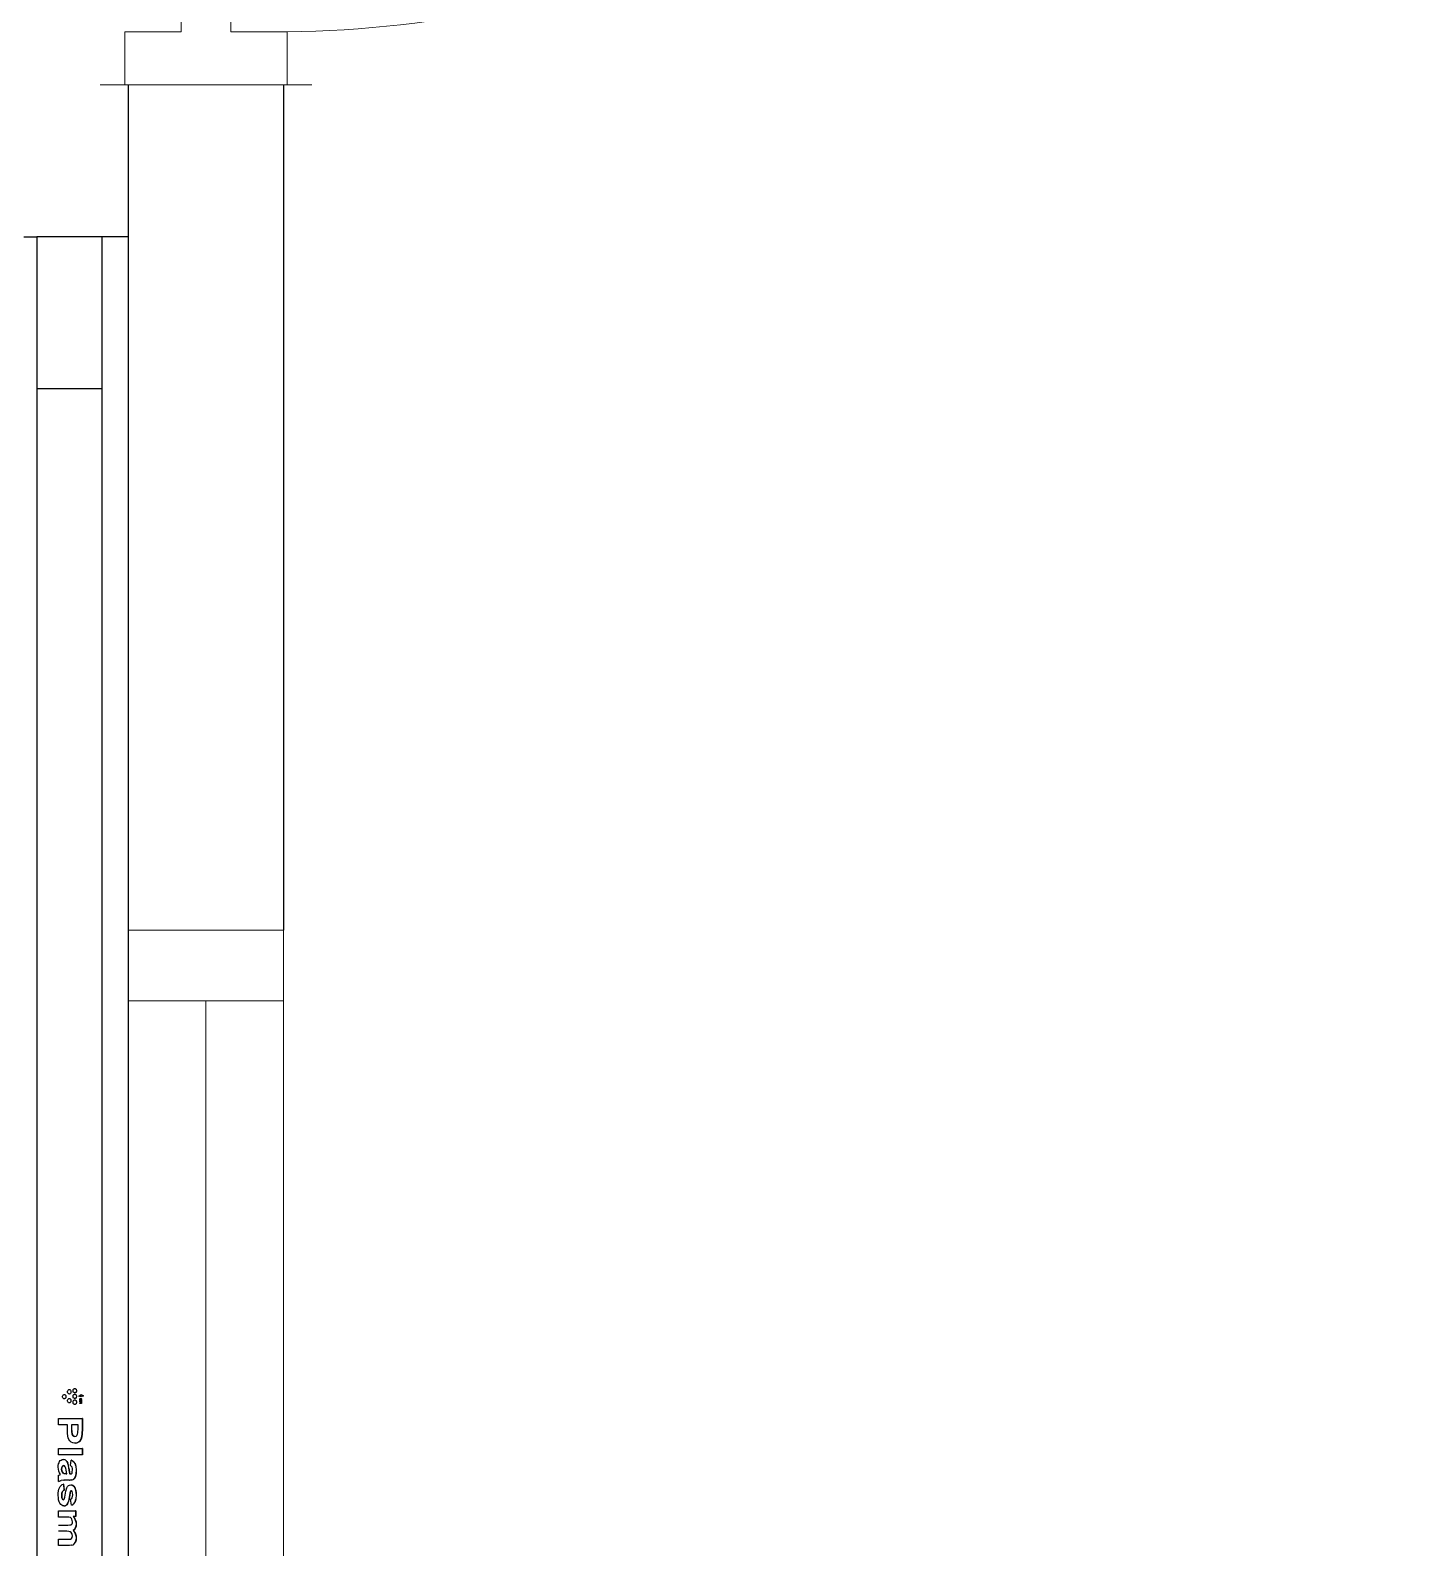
# Model space of a CAD drawing. Header units: inches. Extents: x -86493719 to 430035, y 21644 to 1519532.
# Drawn here: x 55510 to 56496, y 62443 to 63517 of the extents above; entities that cross this region are included whole.
import ezdxf

# ---------------------------------------------------------------- set-up
doc = ezdxf.new("R2010")
doc.units = ezdxf.units.IN
doc.header["$MEASUREMENT"] = 0
for name, color, linetype, lineweight in [('DR', 8, 'Continuous', 18), ('WIN', 8, 'Continuous', 18), ('windoor', 8, 'Continuous', 18)]:
    doc.layers.add(name, color=color, linetype=linetype, lineweight=lineweight)
doc.layers.add('Edges', color=7, linetype='Continuous')
doc.layers.add('partition', color=8, linetype='Continuous')

# ---------------------------------------------------------------- blocks, each defined once
blk = doc.blocks.new('D900')
at = {"layer": 'DR'}
for p, q in [((37.5, 915), (37.5, 115)), ((77.5, 915), (77.5, 115)), ((37.5, 190), (77.5, 190)), ((37.5, 115), (77.5, 115))]:
    blk.add_line(p, q, dxfattribs=at)
at = {"layer": 'DR', "color": 3}
for p, q in [((0, 132.5), (0, -17.5)), ((900, 132.5), (900, -17.5)), ((900, 115), (900, 0))]:
    blk.add_line(p, q, dxfattribs=at)
at = {"layer": 'DR'}
for points in [[(0, 0), (37.5, 0), (37.5, 40), (50, 40), (50, 75), (37.5, 75), (37.5, 115), (0, 115)], [(900, 0), (862.5, 0), (862.5, 40), (850, 40), (850, 75), (862.5, 75), (862.5, 115), (900, 115)]]:
    blk.add_lwpolyline(points, dxfattribs=at)
at = {"layer": 'DR', "color": 8}
blk.add_arc((51.9, 104.3), 810.7, 0.7553, 91.0145, dxfattribs=at)
blk = doc.blocks.new('1.0HP AIR CONDITION')
blk.add_line((-1371.2, 610.6), (-1371.2, 564.6))
at = {"layer": 'Edges'}
for p, q in [((-1478.9, 629.3), (409, 629.3)), ((-1478.9, 629.3), (-1478.9, 610.6)), ((-1478.9, 610.6), (409, 610.6)), ((-1478.9, 610.6), (-1478.9, 564.6)), ((-663.4, 591.4), (-663.3, 591.7)), ((-663.3, 591.1), (-663.4, 591.4)), ((-663.3, 591.7), (-663.2, 592)), ((-663.3, 591.7), (-663.3, 591.7)), ((-663.2, 590.9), (-663.3, 591.1)), ((-663.2, 592), (-662.9, 592.3)), ((-662.9, 592.3), (-662.6, 592.4)), ((-662.6, 592.4), (-662.2, 592.6)), ((-662.2, 592.6), (-661.8, 592.6)), ((-661.8, 592.6), (-661.3, 592.6)), ((-661.3, 592.6), (-661, 592.4)), ((-661, 592.4), (-660.6, 592.3)), ((-660.6, 592.3), (-660.4, 592)), ((-660.4, 592), (-660.2, 591.7)), ((-660.2, 591.1), (-660.4, 590.9)), ((-660.2, 591.7), (-660.2, 591.4)), ((-660.2, 591.7), (-660.2, 591.7)), ((-660.2, 591.4), (-660.2, 591.1)), ((-659.4, 591.4), (-659.3, 591.7)), ((-659.3, 591.1), (-659.4, 591.4)), ((-659.3, 591.7), (-659.2, 592)), ((-659.3, 591.7), (-659.3, 591.7)), ((-659.2, 590.9), (-659.3, 591.1)), ((-659.2, 592), (-658.9, 592.3)), ((-659, 596), (-658.1, 597.7)), ((-657.9, 594.3), (-659, 596)), ((-658.9, 592.3), (-658.6, 592.4)), ((-658.6, 592.4), (-658.2, 592.6)), ((-658.2, 592.6), (-657.8, 592.6)), ((-658.1, 597.7), (-657.4, 595.9)), ((-657.9, 594.3), (-658.1, 597.7)), ((-657.4, 595.9), (-657.9, 594.3)), ((-657.8, 592.6), (-657.4, 592.6)), ((-657.4, 592.6), (-657, 592.4)), ((-657, 592.4), (-656.6, 592.3)), ((-656.6, 592.3), (-656.4, 592)), ((-656.4, 592), (-656.2, 591.7)), ((-656.2, 591.1), (-656.4, 590.9)), ((-656.3, 595.8), (-656.2, 596)), ((-656.3, 595.7), (-656.3, 595.8)), ((-656.3, 595.5), (-656.3, 595.7)), ((-656.2, 595.3), (-656.3, 595.5)), ((-656.2, 596), (-656.1, 596.2)), ((-656.1, 595.1), (-656.2, 595.3)), ((-656.2, 591.7), (-656.2, 591.4)), ((-656.2, 591.7), (-656.2, 591.7)), ((-656.2, 591.4), (-656.2, 591.1)), ((-656.1, 596.2), (-655.9, 596.3)), ((-655.9, 595), (-656.1, 595.1)), ((-655.9, 596.3), (-655.7, 596.3)), ((-655.8, 595.8), (-655.9, 595.7)), ((-655.9, 595.7), (-655.8, 595.5)), ((-655.7, 595), (-655.9, 595)), ((-655.6, 596), (-655.8, 596)), ((-655.8, 596), (-655.8, 595.9)), ((-655.8, 595.9), (-655.8, 595.8)), ((-655.8, 595.5), (-655.8, 595.4)), ((-655.8, 595.4), (-655.8, 595.3)), ((-655.8, 595.3), (-655.6, 595.3)), ((-655.7, 596.3), (-655.5, 596.4)), ((-655.5, 594.9), (-655.7, 595)), ((-655.5, 596.1), (-655.6, 596)), ((-655.6, 595.3), (-655.5, 595.2)), ((-655.5, 596.4), (-655.3, 596.3)), ((-655.4, 596.1), (-655.5, 596.1)), ((-655.5, 595.2), (-655.4, 595.2)), ((-655.3, 595), (-655.5, 594.9)), ((-655.3, 596), (-655.4, 596.1)), ((-655.4, 595.2), (-655.3, 595.3)), ((-655.3, 596.3), (-655.1, 596.3)), ((-655.2, 596), (-655.3, 596)), ((-655.3, 595.3), (-655.2, 595.3)), ((-655.1, 595), (-655.3, 595)), ((-655.1, 595.9), (-655.2, 596)), ((-655.2, 595.3), (-655.1, 595.4)), ((-655.2, 591.7), (-655, 592)), ((-655.2, 591.4), (-655.2, 591.7)), ((-655.2, 591.7), (-655.2, 591.7)), ((-655.2, 591.1), (-655.2, 591.4)), ((-655, 590.9), (-655.2, 591.1)), ((-655.1, 596.3), (-655, 596.2)), ((-655.1, 595.8), (-655.1, 595.9)), ((-655.1, 595.7), (-655.1, 595.8)), ((-655.1, 595.5), (-655.1, 595.7)), ((-655.1, 595.4), (-655.1, 595.5)), ((-655, 595.1), (-655.1, 595)), ((-655, 596.2), (-654.8, 596.2)), ((-654.8, 595.1), (-655, 595.1)), ((-655, 592), (-654.8, 592.3)), ((-654.8, 596.2), (-654.7, 596.1)), ((-654.7, 595.3), (-654.8, 595.1)), ((-654.8, 592.3), (-654.4, 592.4)), ((-654.7, 596.1), (-654.7, 595.9)), ((-654.7, 595.9), (-654.6, 595.8)), ((-654.6, 595.5), (-654.7, 595.4)), ((-654.7, 595.4), (-654.7, 595.3)), ((-654.6, 595.8), (-654.6, 595.7)), ((-654.6, 595.7), (-654.6, 595.5)), ((-654.4, 592.4), (-654.1, 592.6)), ((-654.3, 595), (-654.3, 596.3)), ((-654.3, 596.3), (-653.9, 596.3)), ((-653.8, 595), (-654.3, 595)), ((-654.1, 592.6), (-653.6, 592.6)), ((-653.9, 596.3), (-653.9, 596.1)), ((-653.9, 596.1), (-653.7, 596.2)), ((-653.7, 596), (-653.8, 595.9)), ((-653.8, 595.9), (-653.8, 595.8)), ((-653.8, 595.8), (-653.8, 595.6)), ((-653.8, 595.6), (-653.8, 595)), ((-653.7, 596.2), (-653.6, 596.3)), ((-653.6, 596.1), (-653.7, 596)), ((-653.7, 596), (-653.7, 596)), ((-653.6, 596.3), (-653.5, 596.3)), ((-653.5, 596.1), (-653.6, 596.1)), ((-653.6, 592.6), (-653.2, 592.6)), ((-653.5, 596.3), (-653.3, 596.4)), ((-653.4, 596.1), (-653.5, 596.1)), ((-653.3, 596), (-653.4, 596.1)), ((-653.3, 596.4), (-653.2, 596.3)), ((-653.2, 595.9), (-653.3, 596)), ((-653.3, 596), (-653.3, 596)), ((-653.2, 596.3), (-653, 596.3)), ((-653.2, 595.8), (-653.2, 595.9)), ((-653.2, 595.7), (-653.2, 595.8)), ((-653.2, 595), (-653.2, 595.7)), ((-652.8, 595), (-653.2, 595)), ((-653.2, 592.6), (-652.8, 592.4)), ((-653, 596.3), (-652.9, 596.3)), ((-652.9, 596.3), (-652.9, 596.2)), ((-652.9, 596.2), (-652.8, 596.1)), ((-652.8, 596.1), (-652.8, 596.1)), ((-652.8, 596.1), (-652.8, 595.8)), ((-652.8, 595.8), (-652.8, 595)), ((-652.8, 592.4), (-652.5, 592.3)), ((-652.5, 592.3), (-652.3, 592)), ((-652.3, 592), (-652.1, 591.7)), ((-652.1, 591.1), (-652.3, 590.9)), ((-652.1, 591.7), (-652, 591.4)), ((-652.1, 591.7), (-652.1, 591.7)), ((-652, 591.4), (-652.1, 591.1)), ((-642.2, 596.8), (-634.7, 596.8)), ((-642.2, 596.8), (-642.2, 596.6)), ((-642.2, 596.6), (-634.7, 596.6)), ((-642.2, 580), (-642.2, 596.6)), ((-635.3, 593.8), (-637.5, 593.8)), ((-637.5, 593.8), (-637.5, 589.2)), ((-632, 593.7), (-635.3, 593.8)), ((-634.7, 596.8), (-631.2, 596.7)), ((-634.7, 596.6), (-631.2, 596.5)), ((-630.9, 593.4), (-632, 593.7)), ((-631.2, 596.7), (-629.2, 596.5)), ((-631.2, 596.5), (-629.2, 596.3)), ((-630.1, 592.9), (-630.9, 593.4)), ((-629.6, 592.3), (-630.1, 592.9)), ((-629.4, 591.5), (-629.6, 592.3)), ((-629.5, 591.1), (-629.4, 591.5)), ((-629.5, 590.9), (-629.5, 591.1)), ((-629.2, 596.5), (-627.4, 595.9)), ((-629.2, 596.3), (-627.4, 595.8)), ((-627.4, 595.9), (-625.9, 594.9)), ((-627.4, 595.8), (-625.9, 594.7)), ((-625.9, 594.9), (-625.4, 594.2)), ((-625.9, 594.9), (-625.9, 594.7)), ((-625.9, 594.7), (-625.4, 594)), ((-625.4, 594.2), (-625.4, 594)), ((-625.4, 594), (-624.9, 593.4)), ((-624.9, 593.4), (-624.9, 593.3)), ((-624.9, 593.3), (-624.7, 592.6)), ((-624.6, 591.5), (-624.8, 590.1)), ((-624.7, 592.6), (-624.7, 592.4)), ((-624.7, 592.4), (-624.6, 591.6)), ((-624.6, 591.6), (-624.6, 591.6)), ((-624.6, 591.5), (-624.6, 591.6)), ((-624.6, 591.6), (-624.6, 591.5)), ((-620.8, 596.8), (-616.4, 596.8)), ((-620.8, 596.8), (-620.8, 596.6)), ((-620.8, 596.6), (-616.4, 596.6)), ((-620.8, 580), (-620.8, 596.6)), ((-616.4, 596.8), (-616.4, 596.6)), ((-616.4, 596.6), (-616.4, 580)), ((-611.1, 591.1), (-611.7, 590.5)), ((-611.7, 590.4), (-611.1, 591)), ((-610.3, 591.6), (-611.1, 591.1)), ((-611.1, 591), (-610.3, 591.4)), ((-611.1, 591.1), (-611.1, 591)), ((-610.3, 591.6), (-609.4, 592)), ((-610.3, 591.4), (-609.4, 591.8)), ((-610.3, 591.6), (-610.3, 591.4)), ((-609.4, 592), (-608.3, 592.2)), ((-609.4, 591.8), (-608.3, 592.1)), ((-609.4, 592), (-609.4, 591.8)), ((-608.3, 592.2), (-605.5, 592.4)), ((-608.3, 592.1), (-605.5, 592.3)), ((-608.3, 592.2), (-608.3, 592.1)), ((-605.5, 592.4), (-602.9, 592.3)), ((-605.5, 592.3), (-602.9, 592.2)), ((-602.9, 592.3), (-601.1, 591.9)), ((-602.9, 592.2), (-601.1, 591.8)), ((-601.1, 591.9), (-601.1, 591.8)), ((-601.1, 591.9), (-599.9, 591.4)), ((-601.1, 591.8), (-599.9, 591.2)), ((-599.9, 591.4), (-599.9, 591.2)), ((-599.9, 591.4), (-599.1, 590.7)), ((-599.9, 591.2), (-599.1, 590.5)), ((-593.4, 591.4), (-594.1, 590.8)), ((-594.1, 590.7), (-593.4, 591.2)), ((-593.4, 591.4), (-592.4, 591.8)), ((-593.4, 591.2), (-592.4, 591.7)), ((-593.4, 591.4), (-593.4, 591.2)), ((-592.4, 591.8), (-591.2, 592.2)), ((-592.4, 591.7), (-591.2, 592)), ((-592.4, 591.8), (-592.4, 591.7)), ((-591.2, 592.2), (-589.8, 592.4)), ((-591.2, 592), (-589.8, 592.2)), ((-591.2, 592.2), (-591.2, 592)), ((-589.8, 592.4), (-588.1, 592.4)), ((-589.8, 592.4), (-589.8, 592.2)), ((-589.8, 592.2), (-588.1, 592.3)), ((-588.1, 592.4), (-585.1, 592.2)), ((-588.1, 592.3), (-585.1, 592.1)), ((-585.1, 592.2), (-584, 592)), ((-585.1, 592.1), (-584, 591.8)), ((-584, 592), (-583, 591.6)), ((-584, 592), (-584, 591.8)), ((-584, 591.8), (-583, 591.5)), ((-583, 591.6), (-583, 591.5)), ((-582.3, 591.2), (-583, 591.6)), ((-583, 591.5), (-582.3, 591)), ((-582.3, 591.2), (-582.3, 591)), ((-582.3, 591.2), (-581.6, 590.6)), ((-582.3, 591), (-581.6, 590.5)), ((-576.7, 592.2), (-572.6, 592.2)), ((-576.7, 592.2), (-576.7, 592)), ((-576.7, 592), (-572.6, 592)), ((-576.7, 580), (-576.7, 592)), ((-572.6, 592.2), (-572.6, 592)), ((-572.6, 592), (-572.6, 590.5)), ((-572.6, 590.4), (-571.5, 591.2)), ((-571.5, 591.4), (-572.4, 590.7)), ((-570.2, 592), (-571.5, 591.4)), ((-571.5, 591.2), (-570.2, 591.8)), ((-571.5, 591.4), (-571.5, 591.2)), ((-570.2, 592), (-568.9, 592.3)), ((-570.2, 591.8), (-568.9, 592.2)), ((-570.2, 592), (-570.2, 591.8)), ((-568.9, 592.3), (-567.4, 592.4)), ((-568.9, 592.2), (-567.4, 592.3)), ((-568.9, 592.3), (-568.9, 592.2)), ((-567.4, 592.4), (-565.9, 592.3)), ((-567.4, 592.4), (-567.4, 592.3)), ((-567.4, 592.3), (-565.9, 592.2)), ((-565.9, 592.3), (-564.7, 592)), ((-565.9, 592.3), (-565.9, 592.2)), ((-565.9, 592.2), (-564.7, 591.8)), ((-564.7, 592), (-564.7, 591.8)), ((-563.6, 591.4), (-564.7, 592)), ((-564.7, 591.8), (-563.6, 591.2)), ((-563.6, 591.4), (-563.6, 591.2)), ((-563.6, 591.4), (-562.8, 590.5)), ((-563.6, 591.2), (-562.7, 590.4)), ((-562.7, 590.4), (-561.6, 591.2)), ((-561.6, 591.4), (-562.5, 590.7)), ((-561.6, 591.4), (-560.4, 592)), ((-561.6, 591.2), (-560.4, 591.8)), ((-561.6, 591.4), (-561.6, 591.2)), ((-560.4, 592), (-559.1, 592.3)), ((-560.4, 591.8), (-559.1, 592.2)), ((-560.4, 592), (-560.4, 591.8)), ((-559.1, 592.3), (-557.7, 592.4)), ((-559.1, 592.2), (-557.7, 592.3)), ((-559.1, 592.3), (-559.1, 592.2)), ((-557.7, 592.4), (-556, 592.3)), ((-557.7, 592.4), (-557.7, 592.3)), ((-557.7, 592.3), (-556, 592.1)), ((-556, 592.3), (-554.6, 591.9)), ((-556, 592.3), (-556, 592.1)), ((-556, 592.1), (-554.6, 591.7)), ((-554.6, 591.9), (-554.6, 591.7)), ((-554.6, 591.7), (-553.5, 591.1)), ((-553.5, 591.2), (-554.2, 591.7)), ((-553.5, 591.2), (-553.5, 591.1)), ((-553.5, 591.2), (-552.7, 590.3)), ((-553.5, 591.1), (-552.7, 590.2)), ((-662.9, 590.6), (-663.2, 590.9)), ((-662.6, 590.4), (-662.9, 590.6)), ((-662.2, 590.3), (-662.6, 590.4)), ((-662.6, 587.9), (-662.4, 588.1)), ((-662.6, 587.6), (-662.6, 587.9)), ((-662.6, 587.3), (-662.6, 587.6)), ((-662.4, 587), (-662.6, 587.3)), ((-662.4, 588.1), (-662.1, 588.4)), ((-662.1, 586.7), (-662.4, 587)), ((-661.8, 590.3), (-662.2, 590.3)), ((-662.1, 588.4), (-661.8, 588.6)), ((-661.8, 586.6), (-662.1, 586.7)), ((-661.3, 590.3), (-661.8, 590.3)), ((-661.8, 588.6), (-661.4, 588.7)), ((-661.4, 586.4), (-661.8, 586.6)), ((-661.4, 588.7), (-661, 588.7)), ((-661, 586.4), (-661.4, 586.4)), ((-661, 590.4), (-661.3, 590.3)), ((-660.6, 590.6), (-661, 590.4)), ((-661, 588.7), (-660.6, 588.7)), ((-660.6, 586.4), (-661, 586.4)), ((-660.4, 590.9), (-660.6, 590.6)), ((-660.6, 588.7), (-660.2, 588.6)), ((-660.2, 586.6), (-660.6, 586.4)), ((-660.2, 588.6), (-659.9, 588.4)), ((-659.9, 586.7), (-660.2, 586.6)), ((-659.9, 588.4), (-659.6, 588.1)), ((-659.6, 587), (-659.9, 586.7)), ((-659.6, 588.1), (-659.5, 587.9)), ((-659.5, 587.3), (-659.6, 587)), ((-659.5, 587.9), (-659.4, 587.6)), ((-659.4, 587.6), (-659.5, 587.3)), ((-658.9, 590.6), (-659.2, 590.9)), ((-659.2, 584.3), (-659, 584.5)), ((-659.2, 584), (-659.2, 584.3)), ((-659.2, 583.7), (-659.2, 584)), ((-659, 583.4), (-659.2, 583.7)), ((-659, 584.5), (-658.7, 584.8)), ((-658.7, 583.1), (-659, 583.4)), ((-658.6, 590.4), (-658.9, 590.6)), ((-658.7, 584.8), (-658.4, 585)), ((-658.4, 583), (-658.7, 583.1)), ((-658.2, 590.3), (-658.6, 590.4)), ((-658.4, 585), (-658, 585.1)), ((-658, 582.8), (-658.4, 583)), ((-657.8, 590.3), (-658.2, 590.3)), ((-658, 585.1), (-657.6, 585.1)), ((-657.6, 582.8), (-658, 582.8)), ((-657.4, 590.3), (-657.8, 590.3)), ((-657.6, 585.1), (-657.2, 585.1)), ((-657.2, 582.8), (-657.6, 582.8)), ((-657, 590.4), (-657.4, 590.3)), ((-657.2, 585.1), (-656.8, 585)), ((-656.8, 583), (-657.2, 582.8)), ((-656.6, 590.6), (-657, 590.4)), ((-656.8, 585), (-656.5, 584.8)), ((-656.5, 583.1), (-656.8, 583)), ((-656.4, 590.9), (-656.6, 590.6)), ((-656.5, 584.8), (-656.2, 584.5)), ((-656.2, 583.4), (-656.5, 583.1)), ((-656.3, 587.9), (-656.1, 588.1)), ((-656.3, 587.6), (-656.3, 587.9)), ((-656.3, 587.3), (-656.3, 587.6)), ((-656.1, 587), (-656.3, 587.3)), ((-656.2, 584.5), (-656.1, 584.3)), ((-656.1, 583.7), (-656.2, 583.4)), ((-656.1, 588.1), (-655.9, 588.4)), ((-655.9, 586.7), (-656.1, 587)), ((-656.1, 584.3), (-656, 584)), ((-656, 584), (-656.1, 583.7)), ((-655.9, 588.4), (-655.5, 588.6)), ((-655.5, 586.6), (-655.9, 586.7)), ((-655.5, 588.6), (-655.1, 588.7)), ((-655.1, 586.4), (-655.5, 586.6)), ((-655.1, 588.7), (-654.7, 588.7)), ((-654.7, 586.4), (-655.1, 586.4)), ((-654.8, 590.6), (-655, 590.9)), ((-654.4, 590.4), (-654.8, 590.6)), ((-654.7, 588.7), (-654.3, 588.7)), ((-654.3, 586.4), (-654.7, 586.4)), ((-654.1, 590.3), (-654.4, 590.4)), ((-654.3, 588.7), (-653.9, 588.6)), ((-653.9, 586.6), (-654.3, 586.4)), ((-653.6, 590.3), (-654.1, 590.3)), ((-653.9, 588.6), (-653.6, 588.4)), ((-653.6, 586.7), (-653.9, 586.6)), ((-653.2, 590.3), (-653.6, 590.3)), ((-653.6, 588.4), (-653.3, 588.1)), ((-653.3, 587), (-653.6, 586.7)), ((-653.3, 588.1), (-653.2, 587.9)), ((-653.2, 587.3), (-653.3, 587)), ((-652.8, 590.4), (-653.2, 590.3)), ((-653.2, 587.9), (-653.1, 587.6)), ((-653.1, 587.6), (-653.2, 587.3)), ((-652.5, 590.6), (-652.8, 590.4)), ((-652.3, 590.9), (-652.5, 590.6)), ((-637.5, 589.2), (-635, 589.2)), ((-637.5, 589.2), (-637.5, 589.1)), ((-637.5, 589.1), (-635, 589.1)), ((-634.5, 586.2), (-637.5, 586.2)), ((-637.5, 586.2), (-637.5, 580)), ((-635, 589.2), (-632.7, 589.3)), ((-635, 589.1), (-632.7, 589.1)), ((-631.7, 586.3), (-634.5, 586.2)), ((-632.7, 589.3), (-631.3, 589.5)), ((-632.7, 589.1), (-631.3, 589.3)), ((-632.7, 589.3), (-632.7, 589.1)), ((-629.7, 586.5), (-631.7, 586.3)), ((-631.3, 589.5), (-630.5, 589.8)), ((-631.3, 589.3), (-630.5, 589.7)), ((-631.3, 589.5), (-631.3, 589.3)), ((-630.5, 589.8), (-629.9, 590.3)), ((-630.5, 589.7), (-629.9, 590.1)), ((-630.5, 589.8), (-630.5, 589.7)), ((-629.7, 590.6), (-629.9, 590.3)), ((-629.9, 590.3), (-629.9, 590.1)), ((-629.7, 590.6), (-629.5, 590.7)), ((-628.5, 586.8), (-629.7, 586.5)), ((-629.5, 590.9), (-629.5, 590.7)), ((-627.3, 587.3), (-628.5, 586.8)), ((-626.2, 588), (-627.3, 587.3)), ((-625.4, 588.9), (-626.2, 588)), ((-624.8, 590.1), (-625.4, 588.9)), ((-612.9, 584.4), (-613.1, 583.4)), ((-613.1, 583.3), (-613.1, 583.4)), ((-613, 582.5), (-613.1, 583.3)), ((-612.7, 581.8), (-613, 582.5)), ((-612.5, 585.1), (-612.9, 584.4)), ((-612.3, 581.2), (-612.7, 581.8)), ((-612.6, 589), (-611.9, 590.3)), ((-612.6, 589), (-612.6, 588.9)), ((-608.7, 588.3), (-612.6, 588.9)), ((-612.5, 585.1), (-612.4, 585.2)), ((-612.5, 585.1), (-612.4, 585.1)), ((-611.6, 585.9), (-612.4, 585.2)), ((-612.4, 585.1), (-611.6, 585.8)), ((-612.4, 585.2), (-612.4, 585.1)), ((-611.6, 580.7), (-612.3, 581.2)), ((-611.9, 590.3), (-611.7, 590.5)), ((-611.9, 590.3), (-611.7, 590.4)), ((-611.7, 590.5), (-611.7, 590.4)), ((-611.6, 585.9), (-610.5, 586.5)), ((-611.6, 585.8), (-610.5, 586.3)), ((-611.6, 585.9), (-611.6, 585.8)), ((-610.8, 580.3), (-611.6, 580.7)), ((-609.9, 579.9), (-610.8, 580.3)), ((-609.1, 586.9), (-610.5, 586.5)), ((-610.5, 586.3), (-609.1, 586.7)), ((-610.5, 586.5), (-610.5, 586.3)), ((-607, 587.2), (-609.1, 586.9)), ((-609.1, 586.7), (-607, 587)), ((-609.1, 586.9), (-609.1, 586.7)), ((-608.2, 589), (-608.7, 588.3)), ((-608.5, 584.2), (-608.7, 583.7)), ((-608.6, 583.5), (-608.7, 583.7)), ((-608.7, 583.7), (-608.7, 583.6)), ((-608.7, 583.6), (-608.6, 583.5)), ((-608.6, 583.5), (-608.5, 583.1)), ((-607.8, 584.7), (-608.5, 584.2)), ((-608, 582.6), (-608.5, 583.1)), ((-608.5, 583.1), (-608.5, 583)), ((-608.5, 583), (-608, 582.4)), ((-607.6, 589.5), (-608.2, 589)), ((-608, 582.6), (-607.2, 582.2)), ((-608, 582.6), (-608, 582.4)), ((-608, 582.4), (-607.2, 582.1)), ((-607, 585), (-607.8, 584.7)), ((-606.8, 589.8), (-607.6, 589.5)), ((-607.2, 582.2), (-606.3, 582.1)), ((-607.2, 582.2), (-607.2, 582.1)), ((-607.2, 582.1), (-606.3, 581.9)), ((-607, 587.2), (-604.4, 587.6)), ((-607, 587), (-604.4, 587.4)), ((-605.5, 585.3), (-607, 585)), ((-605.8, 589.8), (-606.8, 589.8)), ((-606.3, 582.1), (-605.1, 582.2)), ((-606.3, 581.9), (-605.1, 582.1)), ((-606.3, 582.1), (-606.3, 581.9)), ((-604.3, 589.7), (-605.8, 589.8)), ((-602.8, 585.7), (-605.5, 585.3)), ((-605.1, 582.2), (-604, 582.7)), ((-605.1, 582.1), (-604, 582.5)), ((-605.1, 582.2), (-605.1, 582.1)), ((-603.6, 580.6), (-604.8, 580.1)), ((-604.4, 587.6), (-602.8, 588)), ((-604.4, 587.4), (-602.8, 587.8)), ((-603.4, 589.5), (-604.3, 589.7)), ((-604, 582.7), (-603.3, 583.1)), ((-604, 582.5), (-603.3, 583)), ((-604, 582.7), (-604, 582.5)), ((-602.4, 581.3), (-603.6, 580.6)), ((-602.9, 588.9), (-603.4, 589.5)), ((-603.1, 583.6), (-603.3, 583.1)), ((-603.3, 583.1), (-603.3, 583)), ((-603.1, 583.6), (-603, 583.7)), ((-603.1, 583.6), (-603, 583.6)), ((-602.8, 585.3), (-603, 583.7)), ((-603, 583.6), (-603, 583.7)), ((-602.8, 588.1), (-602.9, 588.9)), ((-602.8, 588), (-602.8, 588.1)), ((-602.8, 588), (-602.8, 587.8)), ((-602.8, 585.3), (-602.8, 585.7)), ((-602.3, 580.9), (-602.4, 581.3)), ((-601.9, 580), (-602.3, 580.9)), ((-599.1, 590.7), (-599.1, 590.5)), ((-598.9, 590.3), (-599.1, 590.7)), ((-599.1, 590.5), (-598.9, 590.3)), ((-598.6, 589.6), (-598.9, 590.3)), ((-598.6, 589.4), (-598.6, 589.6)), ((-598.6, 588.8), (-598.6, 589.4)), ((-598.6, 588.8), (-598.5, 588.1)), ((-598.5, 587.8), (-598.5, 588.1)), ((-598.5, 587.8), (-598.5, 583.9)), ((-598.5, 583.8), (-598.5, 583.9)), ((-598.5, 583.8), (-598.3, 581.7)), ((-598.3, 581.6), (-598.3, 581.7)), ((-597.5, 580.1), (-598.3, 581.6)), ((-591.3, 584), (-595.7, 583.6)), ((-595.7, 583.4), (-591.3, 583.9)), ((-595.7, 583.6), (-595.7, 583.4)), ((-595.3, 582.6), (-595.7, 583.4)), ((-594.7, 581.9), (-595.3, 582.6)), ((-595.1, 588.9), (-595, 589.3)), ((-595.1, 588.7), (-595.1, 588.9)), ((-595.1, 588.6), (-595.1, 588.7)), ((-595, 587.8), (-595.1, 588.6)), ((-595, 589.5), (-594.6, 590)), ((-595, 589.5), (-595, 589.3)), ((-594.6, 587), (-595, 587.8)), ((-594, 581.2), (-594.7, 581.9)), ((-594.1, 590.8), (-594.6, 590.2)), ((-594.6, 590), (-594.1, 590.7)), ((-594.6, 590.2), (-594.6, 590)), ((-594, 586.4), (-594.6, 587)), ((-594.1, 590.8), (-594.1, 590.7)), ((-593.1, 585.9), (-594, 586.4)), ((-593.1, 580.7), (-594, 581.2)), ((-590.7, 585.1), (-593.1, 585.9)), ((-592, 580.2), (-593.1, 580.7)), ((-590.8, 579.9), (-592, 580.2)), ((-591.3, 584), (-591.3, 583.9)), ((-591.1, 583.7), (-591.3, 584)), ((-591.3, 583.9), (-591.1, 583.7)), ((-591.1, 583.7), (-590.8, 583.2)), ((-590.9, 589.4), (-591, 589.1)), ((-590.9, 588.9), (-591, 589.1)), ((-591, 589.1), (-591, 589)), ((-591, 589), (-590.9, 588.9)), ((-590.5, 589.6), (-590.9, 589.4)), ((-590.9, 588.9), (-590.9, 588.8)), ((-590.9, 588.8), (-590.9, 588.7)), ((-590.6, 588.6), (-590.9, 588.8)), ((-590.9, 588.7), (-590.6, 588.4)), ((-590.8, 583.2), (-590.1, 582.6)), ((-590.8, 583.2), (-590.8, 583.1)), ((-590.8, 583.1), (-590.1, 582.5)), ((-586.4, 584.3), (-590.7, 585.1)), ((-590.6, 588.6), (-590.6, 588.4)), ((-589.2, 588.2), (-590.6, 588.6)), ((-590.6, 588.4), (-589.2, 588)), ((-589.5, 589.9), (-590.5, 589.6)), ((-590.1, 582.6), (-589.1, 582.3)), ((-590.1, 582.6), (-590.1, 582.5)), ((-590.1, 582.5), (-589.1, 582.1)), ((-588, 590), (-589.5, 589.9)), ((-589.2, 588.2), (-586.5, 587.7)), ((-589.2, 588), (-586.5, 587.5)), ((-589.1, 582.3), (-587.7, 582.2)), ((-589.1, 582.3), (-589.1, 582.1)), ((-589.1, 582.1), (-587.7, 582)), ((-586.8, 589.9), (-588, 590)), ((-587.7, 582.2), (-586.2, 582.3)), ((-587.7, 582.2), (-587.7, 582)), ((-587.7, 582), (-586.2, 582.1)), ((-585.9, 589.6), (-586.8, 589.9)), ((-586.5, 587.7), (-583.5, 587)), ((-586.5, 587.5), (-583.5, 586.9)), ((-584.9, 583.9), (-586.4, 584.3)), ((-586.2, 582.3), (-585.2, 582.6)), ((-586.2, 582.1), (-585.2, 582.4)), ((-586.2, 582.3), (-586.2, 582.1)), ((-585.3, 589.2), (-585.9, 589.6)), ((-584.9, 588.5), (-585.3, 589.2)), ((-585.2, 582.6), (-584.7, 583)), ((-585.2, 582.4), (-584.7, 582.8)), ((-585.2, 582.6), (-585.2, 582.4)), ((-580.7, 589.1), (-584.9, 588.5)), ((-584.7, 583.6), (-584.9, 583.9)), ((-584.6, 583.3), (-584.7, 583.6)), ((-584.7, 583), (-584.6, 583.3)), ((-584.7, 583), (-584.7, 582.8)), ((-583.2, 580.4), (-584.4, 580)), ((-583.5, 587), (-581.6, 586.3)), ((-583.5, 586.9), (-581.6, 586.1)), ((-582.1, 580.9), (-583.2, 580.4)), ((-581.2, 581.5), (-582.1, 580.9)), ((-581.6, 590.6), (-581.6, 590.5)), ((-581.4, 590.4), (-581.6, 590.6)), ((-581.6, 590.5), (-581.4, 590.4)), ((-581.6, 586.3), (-581, 585.8)), ((-581.6, 586.3), (-581.6, 586.1)), ((-581.6, 586.1), (-581, 585.6)), ((-580.7, 589.3), (-581.4, 590.4)), ((-580.7, 582.2), (-581.2, 581.5)), ((-581, 585.8), (-581, 585.6)), ((-580.8, 585.6), (-581, 585.6)), ((-580.8, 585.6), (-580.5, 585.2)), ((-580.7, 589.3), (-580.7, 589.1)), ((-580.3, 582.9), (-580.7, 582.2)), ((-580.5, 585.2), (-580.5, 585.1)), ((-580.4, 585), (-580.5, 585.1)), ((-580.3, 584.6), (-580.4, 585)), ((-580.3, 584.6), (-580.3, 584.4)), ((-580.2, 584.2), (-580.3, 584.4)), ((-580.2, 583.7), (-580.3, 582.9)), ((-580.2, 583.9), (-580.2, 584.2)), ((-580.2, 583.8), (-580.2, 583.9)), ((-580.2, 583.7), (-580.2, 583.9)), ((-580.2, 583.8), (-580.2, 583.7)), ((-572.6, 590.5), (-572.4, 590.7)), ((-572.6, 590.5), (-572.6, 590.4)), ((-572.2, 587.3), (-572.3, 585.8)), ((-572.3, 585.8), (-572.3, 580)), ((-571.9, 588.3), (-572.2, 587.3)), ((-571.4, 589), (-571.9, 588.3)), ((-570.8, 589.4), (-571.4, 589)), ((-569.9, 589.7), (-570.8, 589.4)), ((-568.9, 589.8), (-569.9, 589.7)), ((-568.2, 589.8), (-568.9, 589.8)), ((-567.6, 589.6), (-568.2, 589.8)), ((-567.2, 589.3), (-567.6, 589.6)), ((-566.9, 588.8), (-567.2, 589.3)), ((-566.7, 588), (-566.9, 588.8)), ((-566.6, 586.6), (-566.7, 588)), ((-566.6, 580), (-566.6, 586.6)), ((-562.8, 590.5), (-562.5, 590.7)), ((-562.8, 590.5), (-562.7, 590.4)), ((-562.1, 587.2), (-562.2, 585.7)), ((-562.2, 585.7), (-562.2, 580)), ((-561.9, 588.2), (-562.1, 587.2)), ((-561.4, 588.9), (-561.9, 588.2)), ((-560.7, 589.4), (-561.4, 588.9)), ((-559.9, 589.7), (-560.7, 589.4)), ((-559, 589.8), (-559.9, 589.7)), ((-557.9, 589.7), (-559, 589.8)), ((-557.1, 589.2), (-557.9, 589.7)), ((-556.7, 588.3), (-557.1, 589.2)), ((-556.6, 586.8), (-556.7, 588.3)), ((-556.6, 580), (-556.6, 586.8)), ((-552.7, 590.3), (-552.7, 590.2)), ((-552.4, 589.3), (-552.7, 590.2)), ((-552.4, 589.3), (-552.4, 589.2)), ((-552.3, 589), (-552.4, 589.2)), ((-552.3, 589), (-552.2, 587.8)), ((-552.2, 587.8), (-552.2, 580)), ((-637.5, 580), (-642.2, 580)), ((-616.4, 580), (-620.8, 580)), ((-608.8, 579.7), (-609.9, 579.9)), ((-607.6, 579.7), (-608.8, 579.7)), ((-606.2, 579.8), (-607.6, 579.7)), ((-604.8, 580.1), (-606.2, 579.8)), ((-597.5, 580), (-601.9, 580)), ((-597.5, 580.1), (-597.5, 580)), ((-589.3, 579.7), (-590.8, 579.9)), ((-587.7, 579.7), (-589.3, 579.7)), ((-586, 579.8), (-587.7, 579.7)), ((-584.4, 580), (-586, 579.8)), ((-572.3, 580), (-576.7, 580)), ((-552.2, 580), (-556.6, 580)), ((-1478.9, 564.6), (409, 564.6)), ((-1478.9, 555.3), (-1478.9, 564.6))]:
    blk.add_line(p, q, dxfattribs=at)

msp = doc.modelspace()

# ---------------------------------------------------------------- linework, layer by layer
at = {"layer": 'partition'}
for p, q in [((55579.3, 63478.6), (55579.3, 62879.9)), ((55689.3, 63478.6), (55689.3, 62879.9))]:
    msp.add_line(p, q, dxfattribs=at)
at = {"layer": 'WIN'}
for p, q in [((55579.3, 62879.9), (55579.3, 62829.9)), ((55689.3, 62829.9), (55689.3, 62879.9)), ((55579.3, 62829.9), (55579.3, 61879.9)), ((55634.3, 62829.9), (55634.3, 61879.9)), ((55689.3, 62829.9), (55689.3, 61879.9))]:
    msp.add_line(p, q, dxfattribs=at)
msp.add_lwpolyline([(55579.3, 62879.9), (55689.3, 62879.9), (55689.3, 62829.9), (55579.3, 62829.9)], dxfattribs=at)

# ---------------------------------------------------------------- block references
at = {"rotation": 270}
msp.add_blockref('1.0HP AIR CONDITION', (54950, 61892.1), dxfattribs=at)
at = {"layer": 'windoor', "rotation": 270}
msp.add_blockref('D900', (55576.8, 64378.6), dxfattribs=at)

doc.saveas('drawing.dxf')
